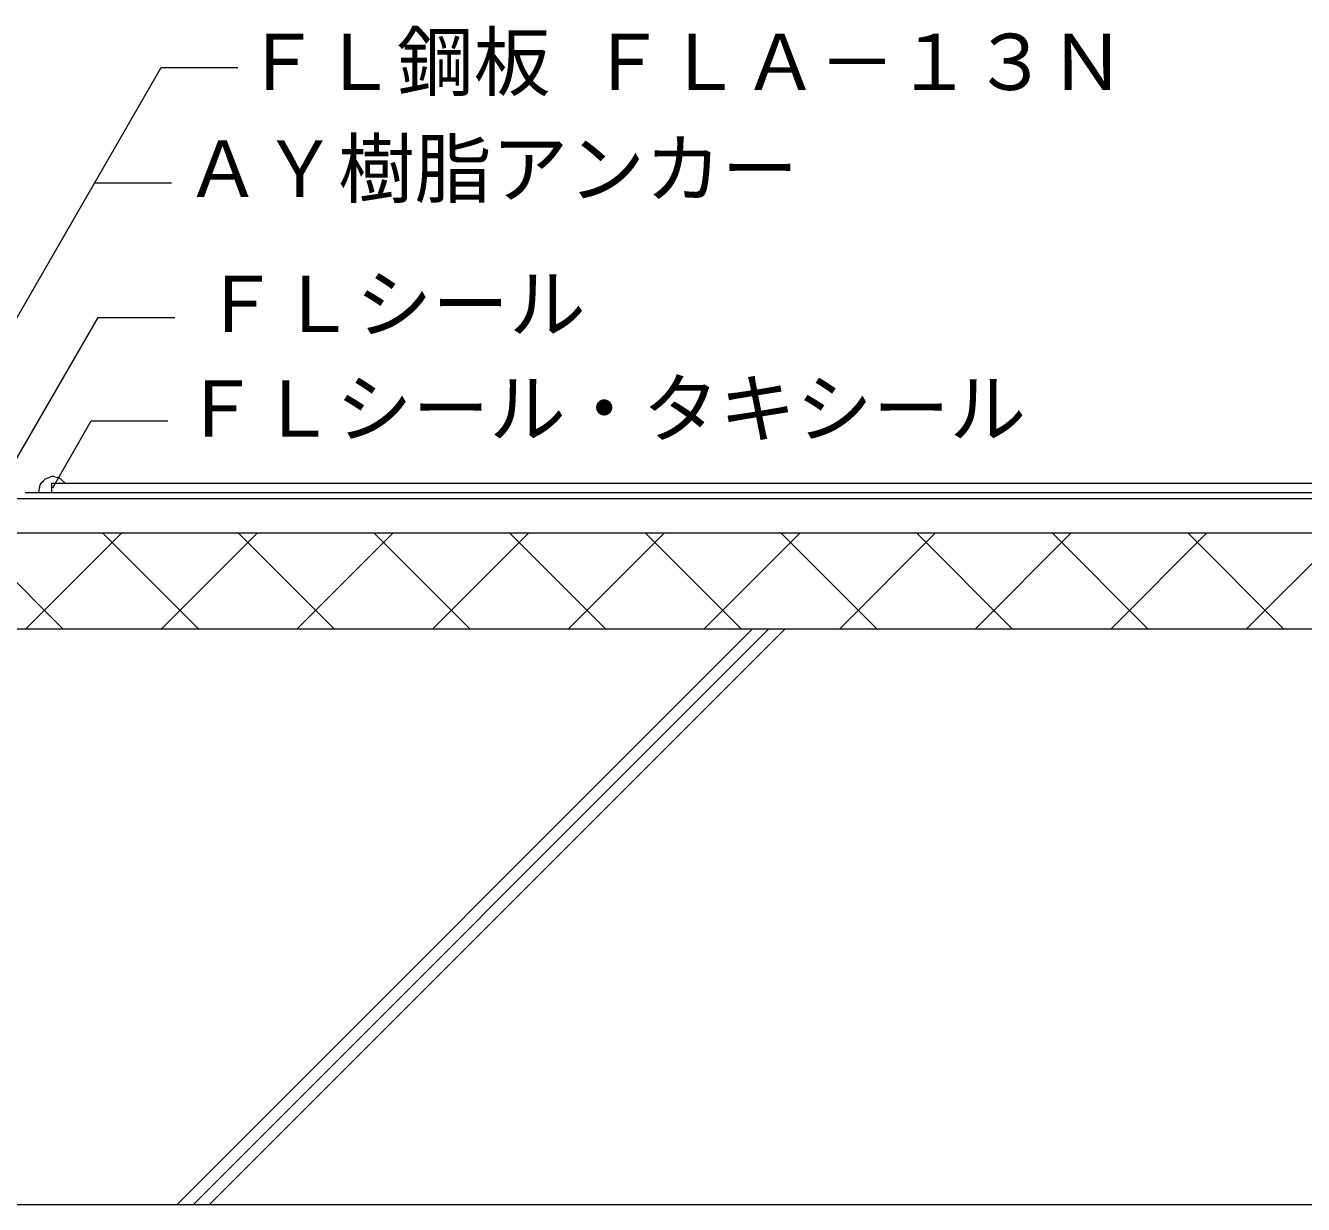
# Model space of a CAD drawing. Units: millimetres, scale not verified. Extents: x -607 to 714, y -501 to 377.
# Drawn here: x -393.8 to -60.7, y -260.9 to 46.3 of the extents above; entities that cross this region are included whole.
import ezdxf
from ezdxf.enums import TextEntityAlignment as Align

# ---------------------------------------------------------------- set-up
doc = ezdxf.new("R2010")
doc.units = ezdxf.units.MM
doc.header["$LTSCALE"] = 5
for name, color, linetype, lineweight in [('0-0', 7, 'Continuous', 9), ('1-0', 7, 'Continuous', 9), ('3-0', 7, 'Continuous', 9), ('4-0', 7, 'Continuous', 9), ('4-1_ＡＹパネルＶ', 7, 'Continuous', 9), ('A-0', 7, 'Continuous', 9), ('E-0', 7, 'Continuous', 9)]:
    doc.layers.add(name, color=color, linetype=linetype, lineweight=lineweight)
doc.styles.add('ＭＳ ゴシック', font='')
doc.styles.get('ＭＳ ゴシック').set_extended_font_data('MS Gothic')

msp = doc.modelspace()

# ---------------------------------------------------------------- linework, layer by layer
at = {"layer": '0-0'}
for p, q in [((-447.481, -110.877), (601.399, -110.877)), ((-354.326, -260.877), (-204.326, -110.877)), ((-350.083, -260.877), (-200.083, -110.877)), ((-345.841, -260.877), (-195.841, -110.877)), ((-397.481, -260.877), (601.399, -260.877))]:
    msp.add_line(p, q, dxfattribs=at)
at = {"layer": '1-0'}
for p, q in [((-393.915, -75.377), (105.666, -75.377)), ((-394.537, -76.877), (106.068, -76.877))]:
    msp.add_line(p, q, dxfattribs=at)
at = {"layer": '3-0'}
for p, q in [((-389.619, -72.759), (-389.006, -72.132)), ((-388.343, -71.682), (-387.502, -71.332)), ((-386.216, -71.247), (-385.403, -71.465)), ((-384.586, -71.907), (-383.504, -72.877)), ((-390.159, -73.821), (-390.424, -75.377))]:
    msp.add_line(p, q, dxfattribs=at)
for centre, start, end in [((-388.188, -74.156), 135.6986, 170.34011), ((-387.575, -73.528), 112.57476, 135.6986), ((-386.734, -73.179), 74.99056, 112.57476), ((-385.921, -73.397), 48.14496, 74.99056)]:
    msp.add_arc(centre, 2, start, end, dxfattribs=at)
at = {"layer": '4-0'}
for p, q in [((-412.576, -85.877), (149.619, -85.877)), ((-409.098, -85.877), (-384.098, -110.877)), ((-393.72, -110.877), (-368.72, -85.877)), ((-373.743, -85.877), (-348.743, -110.877)), ((-358.364, -110.877), (-333.364, -85.877)), ((-338.387, -85.877), (-313.387, -110.877)), ((-323.009, -110.877), (-298.009, -85.877)), ((-303.032, -85.877), (-278.032, -110.877)), ((-287.654, -110.877), (-262.654, -85.877)), ((-267.677, -85.877), (-242.677, -110.877)), ((-252.298, -110.877), (-227.298, -85.877)), ((-232.321, -85.877), (-207.321, -110.877)), ((-216.943, -110.877), (-191.943, -85.877)), ((-196.966, -85.877), (-171.966, -110.877)), ((-181.588, -110.877), (-156.588, -85.877)), ((-161.611, -85.877), (-136.611, -110.877)), ((-146.232, -110.877), (-121.232, -85.877)), ((-126.255, -85.877), (-101.255, -110.877)), ((-110.877, -110.877), (-85.877, -85.877)), ((-90.9, -85.877), (-65.9, -110.877)), ((-75.522, -110.877), (-50.522, -85.877))]:
    msp.add_line(p, q, dxfattribs=at)
msp.add_lwpolyline([(-447.481, -97.913), (-447.481, -110.877), (601.399, -110.877), (601.399, -85.877)], dxfattribs=at)
at = {"layer": '4-1_ＡＹパネルＶ'}
for p, q in [((-412.576, -76.877), (149.269, -76.877)), ((-414.581, -85.877), (149.619, -85.877))]:
    msp.add_line(p, q, dxfattribs=at)
at = {"layer": 'A-0'}
msp.add_line((-387.037, -72.877), (104.996, -72.877), dxfattribs=at)
msp.add_lwpolyline([(-387.037, -72.877), (-387.037, -75.377), (105.666, -75.377)], dxfattribs=at)
at = {"layer": 'E-0'}
for p, q in [((-421.092, -73.111), (-358.443, 35.399)), ((-358.443, 35.399), (-338.443, 35.399)), ((-375.764, 5.399), (-355.764, 5.399)), ((-399.05, -71.536), (-374.922, -29.746)), ((-374.922, -29.746), (-354.922, -29.746)), ((-386.745, -74.084), (-376.695, -56.676)), ((-376.695, -56.676), (-356.695, -56.676))]:
    msp.add_line(p, q, dxfattribs=at)

# ---------------------------------------------------------------- texts
at = {"layer": 'E-0', "style": 'ＭＳ ゴシック'}
for s, p in [('ＦＬ鋼板 ＦＬＡ－１３Ｎ', (-336.993, 25.149)), ('ＡＹ樹脂アンカー', (-352.344, -2.689)), ('ＦＬシール', (-347.78, -37.909)), ('ＦＬシール・タキシール', (-352.968, -65.167))]:
    msp.add_text(s, height=14.66, dxfattribs=at).set_placement(p, align=Align.BOTTOM_LEFT)

doc.saveas('drawing.dxf')
